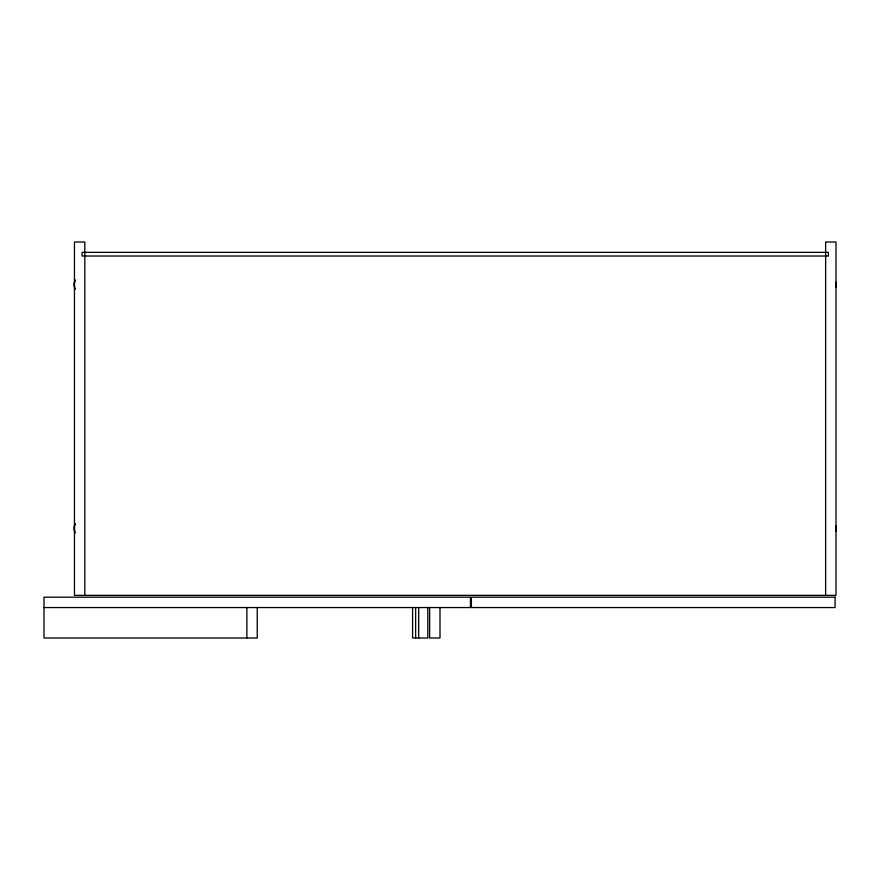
<?xml version="1.0" encoding="UTF-8"?>
<svg xmlns="http://www.w3.org/2000/svg" width="880" height="880" viewBox="0 0 880 880"><rect width="100%" height="100%" fill="white"/><g stroke="black" fill="none" stroke-linecap="round" stroke-linejoin="round"><path stroke-width="1.32" d="M44 607.541L470.459 607.541L470.459 597.179L44 597.179L44 638L257.235 638L257.235 607.541M825.638 595.353L825.638 242L836 242L836 595.353L74.459 595.353L74.459 242L84.821 242L84.821 595.353M440 607.541L440 638L429.638 638L429.638 607.541M427.812 607.541L427.812 638L412.588 638L412.588 607.541M418.682 607.541L418.682 638M415.635 607.541L415.635 638M246.873 607.541L246.873 638M835.945 282.359A18.381 18.381 0 0 1 835.945 287.133A18.326 18.326 0 0 0 836.011 282.359M828.388 252.362L82.082 252.362L82.082 256.014L828.388 256.014L828.388 252.362M835.087 597.179L471.372 597.179L471.372 607.541L835.087 607.541L835.087 597.179M74.976 280.016A18.381 18.381 0 0 0 74.976 289.487A18.381 18.381 0 0 1 74.888 279.994M835.945 530.827A18.381 18.381 0 0 0 835.945 526.053A18.326 18.326 0 0 1 836.022 530.838M74.976 523.71A18.381 18.381 0 0 0 74.976 533.17A18.381 18.381 0 0 1 74.888 523.688"/></g></svg>
